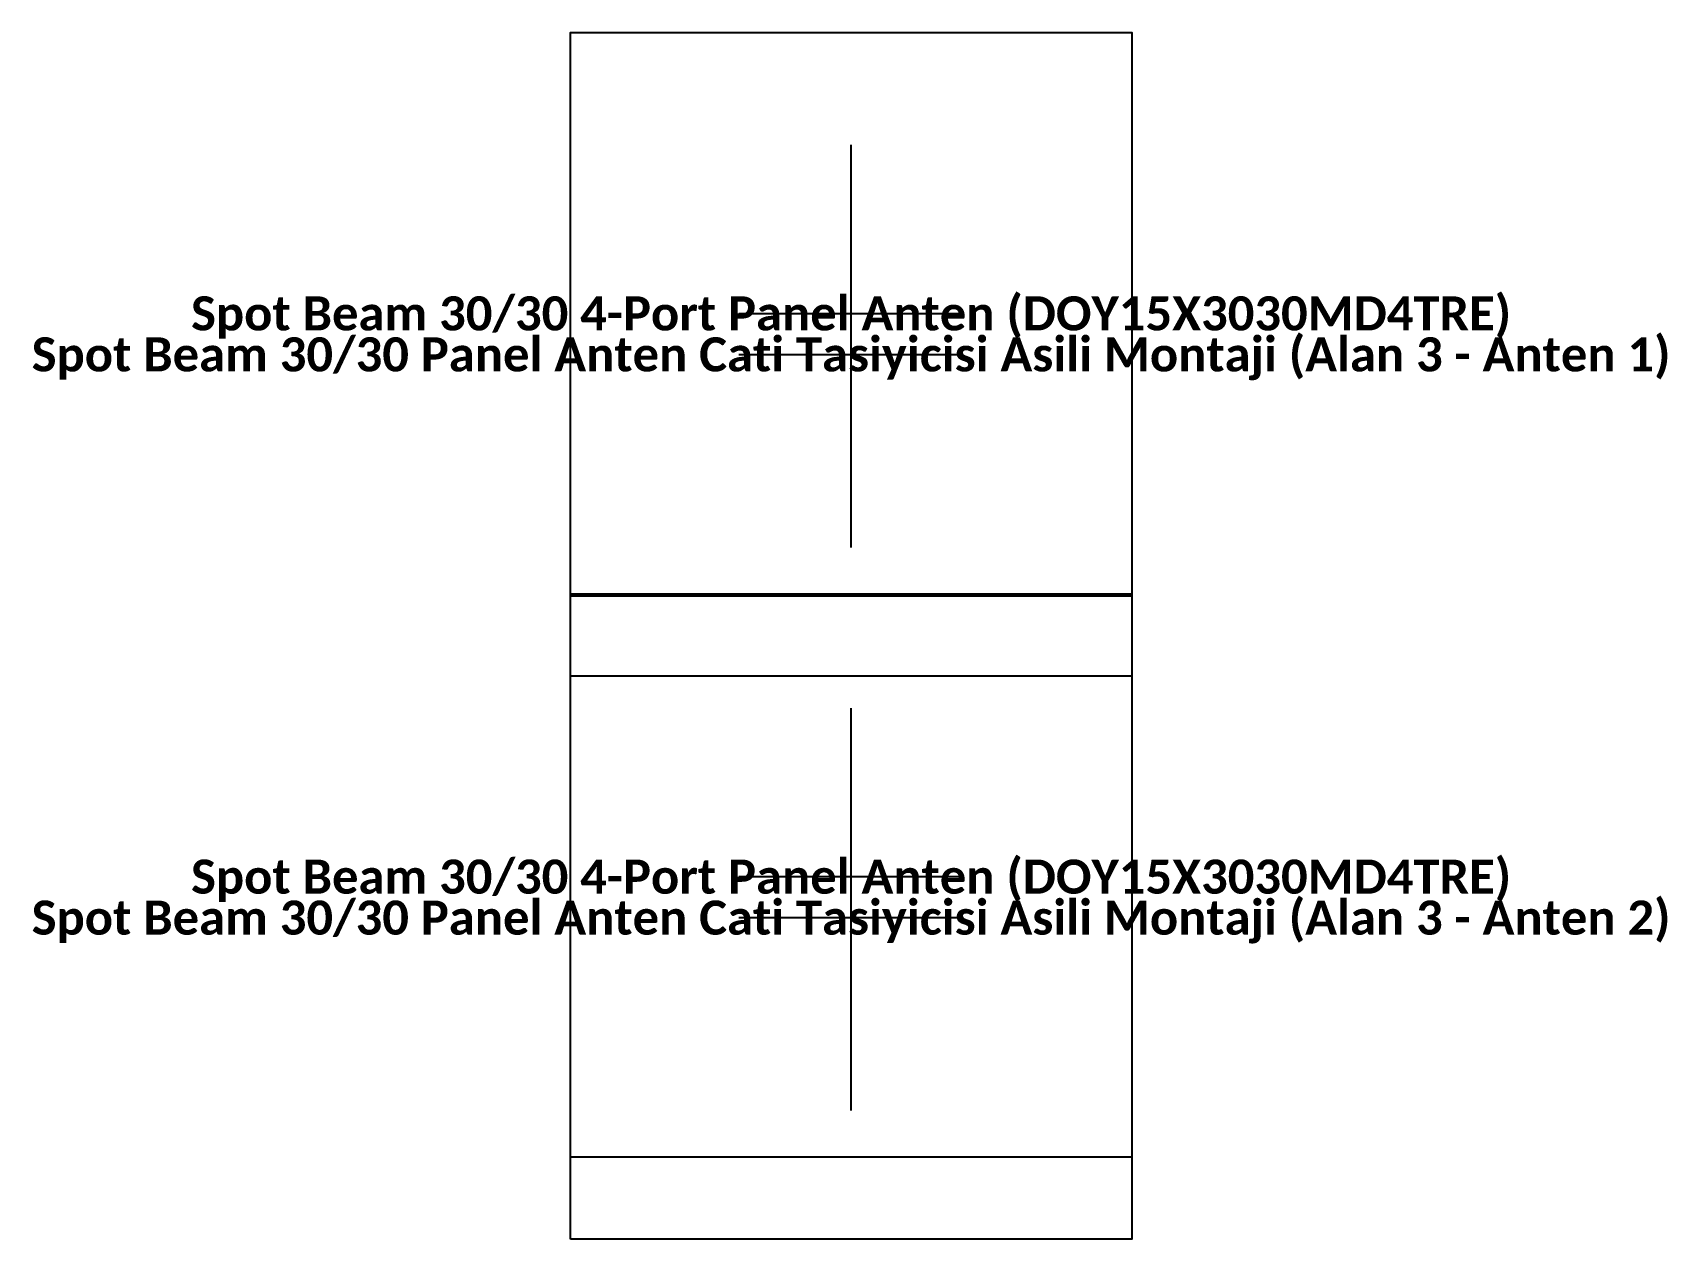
# Model space of a CAD drawing. Header units: metres. Extents: x -14.8 to 12.5, y -33.1 to 6.4.
# Drawn here: x -4.213 to -1.336, y -33.105 to -30.982 of the extents above.
import ezdxf
from ezdxf.enums import TextEntityAlignment as Align

# ---------------------------------------------------------------- set-up
doc = ezdxf.new("R2010")
doc.units = ezdxf.units.M
doc.layers.add('EKP_PANEL_ANTEN', color=6, linetype='CONTINUOUS')
doc.styles.get("Standard").update_dxf_attribs({"font": 'calibrib.ttf'})

msp = doc.modelspace()

# ---------------------------------------------------------------- linework, layer by layer
at = {"layer": 'EKP_PANEL_ANTEN'}
for p, q in [((-2.7725, -31.7718), (-2.7725, -31.1792)), ((-2.7725, -31.8872), (-2.7725, -31.208)), ((-2.7725, -31.673), (-2.7725, -31.2779)), ((-2.7725, -31.774), (-2.7725, -31.3212)), ((-2.97, -31.4755), (-2.5749, -31.4755)), ((-2.97, -31.5476), (-2.5749, -31.5476)), ((-2.7725, -32.7628), (-2.7725, -32.1702)), ((-2.7725, -32.8782), (-2.7725, -32.199)), ((-2.7725, -32.664), (-2.7725, -32.2689)), ((-2.7725, -32.765), (-2.7725, -32.3122)), ((-2.97, -32.4665), (-2.5749, -32.4665)), ((-2.97, -32.5386), (-2.5749, -32.5386))]:
    msp.add_line(p, q, dxfattribs=at)
for points in [[(-3.2663, -32.1136), (-3.2663, -30.9816), (-2.2786, -30.9816), (-2.2786, -32.1136)], [(-3.2663, -31.9693), (-3.2663, -30.9816), (-2.2786, -30.9816), (-2.2786, -31.9693)], [(-3.2663, -33.1046), (-3.2663, -31.9726), (-2.2786, -31.9726), (-2.2786, -33.1046)], [(-3.2663, -32.9603), (-3.2663, -31.9726), (-2.2786, -31.9726), (-2.2786, -32.9603)]]:
    msp.add_lwpolyline(points, close=True, dxfattribs=at)

# ---------------------------------------------------------------- texts
for s, p in [('Spot Beam 30/30 4-Port Panel Anten (DOY15X3030MD4TRE)', (-2.7725, -31.4755)), ('Spot Beam 30/30 Panel Anten Cati Tasiyicisi Asili Montaji (Alan 3 - Anten 1)', (-2.7725, -31.5476)), ('Spot Beam 30/30 4-Port Panel Anten (DOY15X3030MD4TRE)', (-2.7725, -32.4665)), ('Spot Beam 30/30 Panel Anten Cati Tasiyicisi Asili Montaji (Alan 3 - Anten 2)', (-2.7725, -32.5386))]:
    msp.add_text(s, height=0.06, dxfattribs=at).set_placement(p, align=Align.MIDDLE_CENTER)

doc.saveas('drawing.dxf')
